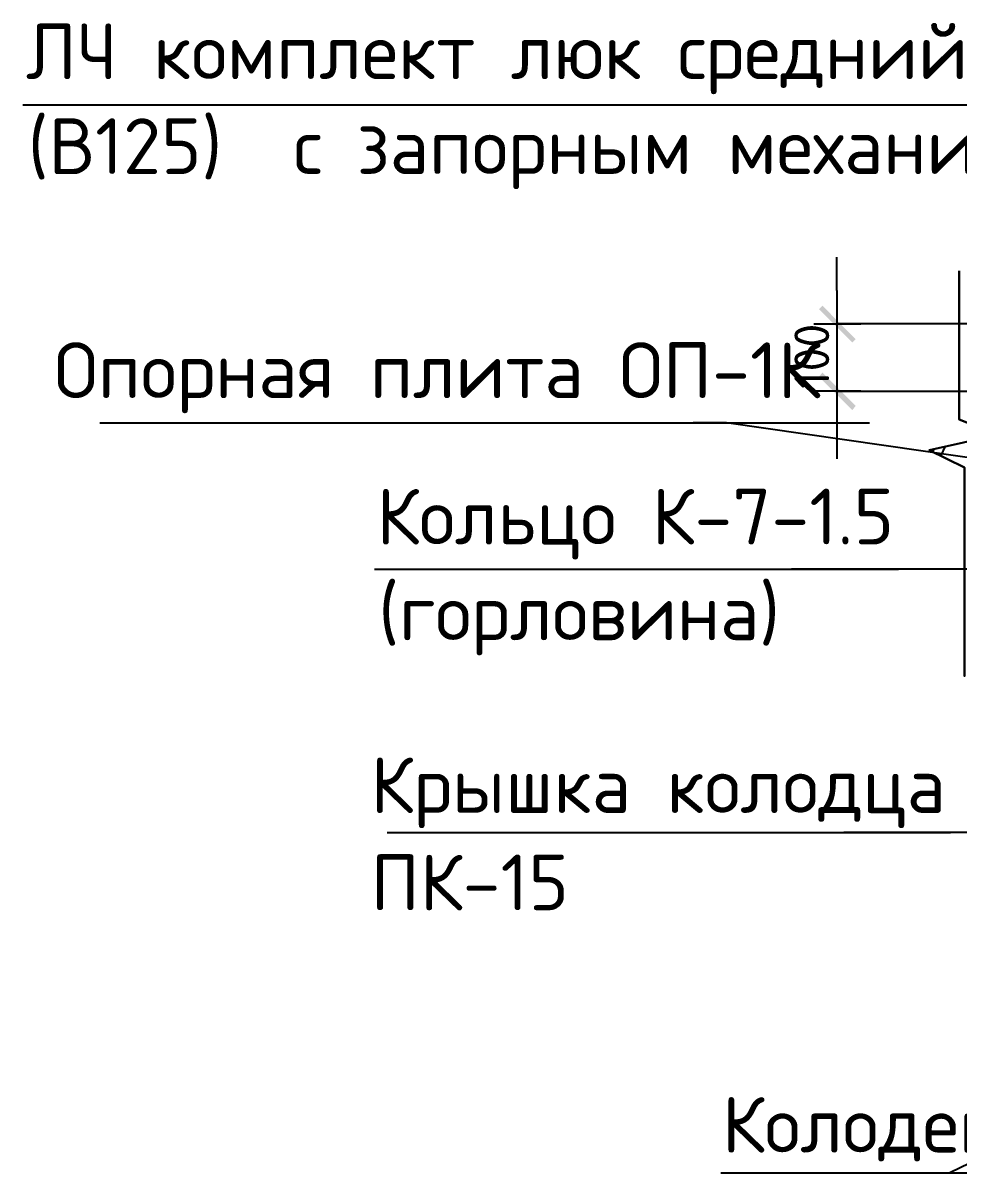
# Model space of a CAD drawing. Extents: x 8646 to 18206, y -17605 to -192.
# Drawn here: x 11559.1 to 11605.4, y -8227.5 to -8170.5 of the extents above; entities that cross this region are included whole.
import ezdxf

# ---------------------------------------------------------------- set-up
doc = ezdxf.new("R2010")
doc.units = 0
for name, color, linetype in [('PDF__0', 7, 'CONTINUOUS'), ('PDF__КОНСТРУКЦИЯ_КОЛОДЦА', 7, 'CONTINUOUS'), ('PDF__ТЕКСТ', 7, 'CONTINUOUS'), ('PDF__УСИЛЕНИЕ', 7, 'CONTINUOUS')]:
    doc.layers.add(name, color=color, linetype=linetype)
doc.styles.add('PDF_ISOCPEUR', font='isocpeur.ttf')

msp = doc.modelspace()

# ---------------------------------------------------------------- linework, layer by layer
at = {"layer": 'PDF__0', "linetype": 'CONTINUOUS'}
for points in [[(11599.418, -8183.727), (11599.418, -8187.075), (11599.418, -8190.38)], [(11598.273, -8185.379), (11600.604, -8185.379)], [(11600.604, -8188.727), (11598.273, -8188.727)], [(11604.164, -8191.736), (11604.249, -8191.567)], [(11604.588, -8191.906), (11604.8, -8191.44)]]:
    msp.add_lwpolyline(points, dxfattribs=at)
for points in [[(11598.697, -8184.489), (11598.528, -8184.659), (11600.35, -8186.142)], [(11598.528, -8184.659), (11600.35, -8186.142), (11600.18, -8186.312)], [(11600.35, -8189.448), (11598.528, -8188.007), (11598.697, -8187.795)], [(11600.18, -8189.66), (11600.35, -8189.448), (11598.528, -8188.007)]]:
    msp.add_solid(points, dxfattribs=at)
at = {"layer": 'PDF__КОНСТРУКЦИЯ_КОЛОДЦА', "linetype": 'CONTINUOUS'}
msp.add_lwpolyline([(11605.478, -8182.752), (11605.478, -8190.126), (11607.385, -8190.889), (11603.995, -8191.651), (11605.732, -8192.499), (11605.732, -8202.839), (11605.732, -8192.499), (11603.995, -8191.651), (11607.385, -8190.889), (11605.478, -8190.126)], close=True, dxfattribs=at)
at = {"layer": 'PDF__УСИЛЕНИЕ', "linetype": 'CONTINUOUS'}
for points in [[(11559.073, -8174.53), (11614.081, -8174.53)], [(11599.418, -8183.727), (11599.418, -8182.074)], [(11634.931, -8185.379), (11599.418, -8185.379), (11599.418, -8188.727), (11634.931, -8188.727)], [(11562.887, -8190.295), (11601.028, -8190.295)], [(11617.217, -8193.643), (11593.951, -8190.295), (11592.298, -8190.295)], [(11599.418, -8190.38), (11599.418, -8192.075)], [(11576.491, -8197.542), (11602.469, -8197.542)], [(11632.007, -8197.627), (11631.837, -8197.627), (11606.241, -8197.542), (11597.172, -8197.542)], [(11617.725, -8202.839), (11617.598, -8202.967), (11608.826, -8210.595), (11599.757, -8210.595)], [(11577.126, -8210.595), (11605.054, -8210.595)]]:
    msp.add_lwpolyline(points, dxfattribs=at)
at = {"layer": 'PDF__УСИЛЕНИЕ', "color": 252, "linetype": 'CONTINUOUS'}
for points in [[(11616.072, -8222.122), (11605.012, -8227.461)], [(11593.654, -8227.461), (11607.427, -8227.461)]]:
    msp.add_lwpolyline(points, dxfattribs=at)

# ---------------------------------------------------------------- texts
at = {"layer": 'PDF__ТЕКСТ', "linetype": 'CONTINUOUS', "attachment_point": 4, "style": 'PDF_ISOCPEUR'}
for s, insert, char_height in [('ЛЧ комплект люк средний тип С', (11559.22, -8172.253), 2.76157), ('(В125)  с запорным механизмом', (11559.305, -8176.957), 2.76157), ('Опорная плита ОП-1К', (11560.619, -8188.061), 2.76157), ('Кольцо К-7-1.5', (11576.596, -8195.308), 2.76157), ('(горловина)', (11576.681, -8200.055), 2.76157), ('Крышка колодца', (11576.3, -8208.616), 2.76157), ('ПК-15', (11576.3, -8213.066), 2.7616)]:
    msp.add_mtext(s, dxfattribs=dict(at, insert=insert, char_height=char_height))
at = {"layer": 'PDF__ТЕКСТ', "linetype": 'CONTINUOUS', "insert": (11598.172, -8188.605), "char_height": 1.726, "attachment_point": 4, "rotation": 90, "style": 'PDF_ISOCPEUR'}
msp.add_mtext('100', dxfattribs=at)
at = {"layer": 'PDF__ТЕКСТ', "color": 252, "linetype": 'CONTINUOUS', "insert": (11593.718, -8225.441), "char_height": 2.7616, "attachment_point": 4, "style": 'PDF_ISOCPEUR'}
msp.add_mtext('Колодец', dxfattribs=at)

doc.saveas('drawing.dxf')
